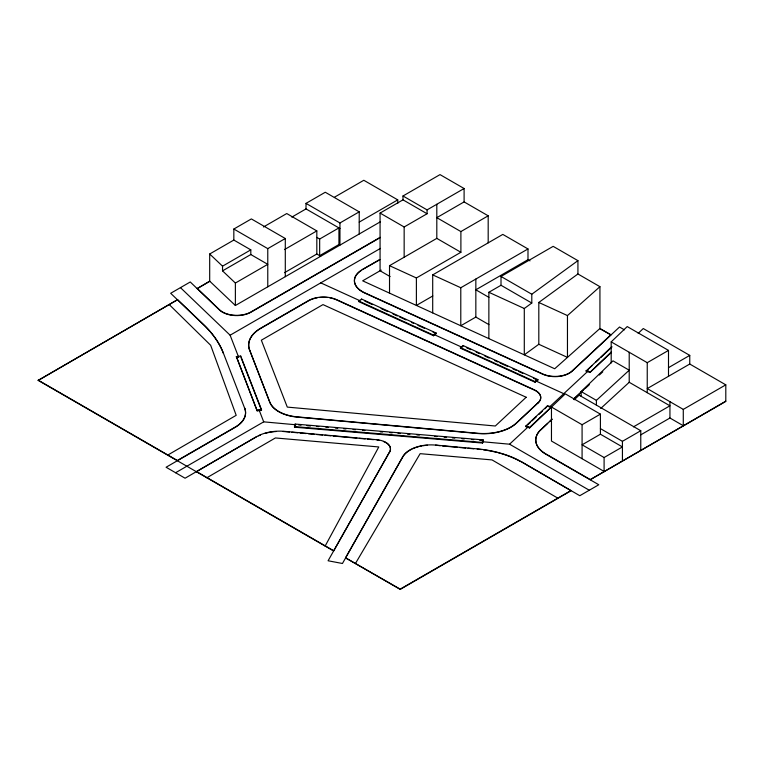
<?xml version="1.0" encoding="UTF-8"?>
<svg xmlns="http://www.w3.org/2000/svg" width="764" height="764" viewBox="0 0 764 764"><rect width="100%" height="100%" fill="white"/><g stroke="black" fill="none" stroke-linecap="round" stroke-linejoin="round"><path stroke-width="1.15" d="M294.493 426.589L295.133 424.058L483.201 439.902L482.561 443.044L294.493 427.191L294.493 426.589L482.561 442.442L483.201 439.902M294.493 427.191L295.133 424.058M256.618 436.674L185.079 478.216L166.084 467.243L235.14 427.382A35.612 20.561 0 0 0 244.709 408.348L223.298 352.882A163.811 94.574 0 0 0 203.749 324.719L177.601 299.669L38.2 380.396L333.648 550.968L389.697 451.734A15.968 9.225 0 0 0 377.005 439.758L284.791 431.373A32.661 18.861 0 0 0 256.618 436.674L196.358 471.703M389.697 451.734L328.09 560.776L342.453 563.488L402.8 456.91A29.634 17.114 0 0 1 411.739 449.213M345.624 557.644L402.8 456.671A29.634 17.114 0 0 1 435.585 445.087L477.271 448.879A80.497 46.47 0 0 1 521.669 461.924L571.119 490.708L400.193 589.388L345.624 557.892L400.193 589.149L571.119 490.469M581.146 396.306L581.146 391.55L613.005 360.856L629.211 370.215L596.397 400.365L596.397 405.111M611.19 362.976L611.19 341.871L627.234 326.581L668.5 350.409L668.5 376.308M604.095 471.426L551.465 441.038L551.465 407.04L565.293 393.861L600.409 414.136L600.409 434.219L622.431 446.93L604.095 457.521L582.082 444.81L600.409 434.219M638.198 333.371L643.269 328.539L689.758 355.384L689.758 364.036L647.242 388.58L683.283 409.389L725.8 384.846L725.8 401.406L590.114 479.744L725.8 401.167M574.241 399.792L579.122 395.141L640.767 430.724L640.767 450.263M249.666 350.141L269.807 402.103A33.196 19.167 0 0 0 297.043 416.848L477.643 433.264A38.496 22.223 0 0 0 516.349 423.017L538.181 402.676A17.009 9.817 0 0 0 534.265 389.793L336.637 299.679A21.249 12.272 0 0 0 308.446 300.624L260.705 328.186A41.084 23.722 0 0 0 249.666 350.141L269.807 402.341A33.196 19.167 0 0 0 297.043 417.087L477.643 433.503A38.496 22.223 0 0 0 516.349 423.256L538.181 402.676M379.746 259.54L362.27 269.635A26.826 15.49 0 0 0 364.609 292.736L542.66 373.93A20.045 11.575 0 0 0 572.121 370.941L610.894 334.823L599.931 328.491L554.693 368.764L362.661 280.827L381.226 270.112M361.401 270.399A26.826 15.49 0 0 0 364.609 292.975L542.66 374.169A20.045 11.575 0 0 0 572.121 371.189L619.518 327.021L624.398 329.838M525.804 426.035L547.635 405.694L551.398 407.04L529.567 427.983L525.804 426.637L525.804 426.035L529.567 427.382L551.398 407.04M527.542 425.013L530.168 422.568M531.916 420.945L536.28 416.877M538.897 414.432L542.392 411.175M545.019 408.74L547.635 405.694M611.477 352.366L589.904 372.469L586.131 371.123L611.849 346.56M586.131 371.123L592.129 365.536M595.557 362.337L598.986 359.147M600.705 357.552L611.849 347.162M482.237 441.716L509.559 444.199L528.487 426.56M550.004 406.515L588.232 370.903M589.904 372.469L611.477 351.765M521.669 461.924L579.79 495.712L598.785 484.748L545.811 454.16A34.323 19.816 0 0 1 540.912 429.712L552.047 419.092M573.477 399.123L588.996 384.664M599.348 375.019L602.796 371.81M540.912 429.712L547.769 423.323M549.478 421.728L552.047 419.331M573.477 399.362L582.961 390.538M585.549 388.122L588.996 384.913M600.714 408.473L629.211 382.286L629.211 352.271M538.811 344.277L567.461 357.39L567.461 315.58L599.931 286.681L577.928 273.98L577.928 260.648L553.165 246.352L501.012 276.463L501.012 285.268L531.792 303.041L524.295 308.503L524.295 354.84L538.811 344.277L538.811 302.458L577.928 273.98M358.851 301.073L361.601 299.068L436.339 333.142L433.589 335.759L358.851 301.675L358.851 301.073L433.589 335.148L436.339 333.142M460.425 347.582L463.175 345.576L537.913 379.651L535.163 382.267L460.425 348.183L460.425 347.582L535.163 381.666L537.913 379.651M460.425 348.183L462.258 346.846M531.792 303.041L531.792 294.236L577.928 260.648M380.51 221.713L235.379 305.504L209.689 281.152L197.169 288.611L209.689 281.391L209.689 254.001L233.832 240.058L233.832 229.038L251.356 218.924L285.297 238.511L285.297 276.683M263.484 226.975L286.748 213.548L316.821 230.909L316.821 254.02L284.466 272.7M339.951 228.503L306.011 208.916L306.011 203.377L325.273 192.251L359.214 211.848L359.214 234.004M291.819 217.11L306.011 208.916M334.403 197.246L363.807 180.275L397.748 199.872L397.748 203.434M222.534 270.867L222.534 266.178L250.802 249.857L250.802 254.536L222.534 270.867L235.379 283.043L235.379 305.504M38.2 380.396L177.601 299.669M233.832 229.038L267.772 248.634L285.297 238.511M284.466 249.589L316.821 230.909M235.379 283.043L267.772 264.334L250.802 254.536M306.011 203.377L339.951 222.964L359.214 211.848M319.658 239.036L338.929 227.911L338.929 244.537L319.658 255.663L319.658 239.036L316.821 237.394M464.101 188.517L427.076 209.89L427.076 213.748L402.991 199.843L402.991 195.985L440.016 174.612L464.101 188.517L464.101 201.906L436.807 217.664L460.893 231.568L488.186 215.811L488.186 242.828M359.214 222.114L397.748 199.872M390.108 276.578L380.071 270.781L380.071 213.08L402.991 199.843M197.169 288.372L219.449 309.707A20.179 11.651 0 0 0 251.003 311.932L380.243 237.317M210.09 331.633A163.811 94.574 0 0 0 203.749 324.958L170.678 293.281L190.255 281.983L219.449 309.955A20.179 11.651 0 0 0 251.003 312.18L380.243 237.556M380.071 213.08L404.156 226.984L427.076 213.748M180.466 287.636L230.117 335.205L380.453 248.405M256.952 330.927A41.084 23.722 0 0 1 260.705 328.424L308.446 300.873A21.249 12.272 0 0 1 317.175 297.826M379.746 259.779L362.27 269.635M389.525 293.128L389.525 265.671L436.807 238.378L460.893 252.282L460.893 231.568M389.525 265.671L416.39 277.972L460.893 252.282M432.701 312.896L432.701 274.887L502.808 234.405L527.991 248.949L527.991 259.693L475.838 289.804L488.931 297.368M432.806 295.954L416.39 305.428L416.39 277.972M432.701 274.887L460.787 287.741L527.991 248.949M38.2 380.157L177.363 460.501L235.14 427.133A35.612 20.561 0 0 0 244.709 408.11L244.709 408.348M175.586 472.735L263.704 421.852L295.773 424.765M488.864 338.624L488.864 292.278L501.012 285.268M488.931 324.633L475.838 317.07L460.787 325.76L460.787 287.741M611.19 341.871L647.242 362.68L668.5 350.409M668.5 367.656L689.758 355.384M551.465 407.04L582.082 424.717L600.409 414.136M633.49 426.837L669.942 405.799L629.211 382.286M600.409 428.604L622.431 441.315L640.767 430.724M640.585 434.955L669.942 418.013L683.283 425.71L683.283 409.389M236.382 356.616L240.708 356.053L261.508 409.714L261.508 410.316L257.182 410.879L236.382 356.616L257.182 410.879M236.382 357.218L238.549 356.941M257.182 410.268L261.508 409.714M298.676 424.965L301.045 425.156M306.956 425.663L310.509 425.959M316.42 426.455L318.789 426.656M325.884 427.257L328.253 427.448M335.348 428.05L337.717 428.251M343.628 428.747L345.996 428.948M353.092 429.549L355.451 429.74M362.556 430.342L364.915 430.543M380.291 431.841L382.659 432.032M389.755 432.634L392.123 432.835M398.034 433.331L400.403 433.532M407.498 434.133L409.867 434.334M416.963 434.926L419.331 435.127M434.706 436.425L437.075 436.626M444.171 437.218L446.529 437.419M452.45 437.915L454.809 438.116M461.914 438.717L464.273 438.918M471.369 439.51L473.737 439.711M479.649 440.207L483.201 440.513M283.1 431.488A32.661 18.861 0 0 1 284.791 431.622L289.527 432.052M291.886 432.262L297.798 432.806M300.166 433.016L306.077 433.551M308.436 433.771L314.348 434.305M316.716 434.525L322.628 435.06M324.986 435.27L330.898 435.814M333.266 436.024L356.903 438.173M359.271 438.393L365.182 438.928M367.541 439.138L373.453 439.682M440.217 445.746L435.585 445.087M442.528 445.956L457.588 447.322M459.899 447.532L465.696 448.067M468.007 448.277L473.804 448.802M586.131 370.521L589.904 371.867M548.581 406.629L551.398 407.642M364.848 301.15L372.431 304.607M381.102 308.56L387.596 311.521M393.011 313.994L397.347 315.962M399.515 316.955L406.009 319.915M411.424 322.389L413.591 323.373M417.927 325.349L424.421 328.31M433.092 332.264L436.339 333.744M466.422 347.658L470.758 349.635M476.173 352.099L479.42 353.589M484.834 356.053L489.17 358.029M494.585 360.503L497.832 361.983M500 362.967L507.582 366.424M512.997 368.897L516.244 370.378M518.412 371.361L522.748 373.338M533.578 378.285L537.913 380.252M320.765 282.871L359.825 300.672M434.678 334.813L461.8 347.181M535.574 380.816L563.775 393.68M329.847 297.845A21.249 12.272 0 0 1 336.637 299.918L534.265 390.041A17.009 9.817 0 0 1 538.181 402.914M538.811 302.458L567.461 315.58M488.864 292.278L524.295 308.503M464.101 201.906L488.186 215.811M527.991 259.693L530.006 260.858M402.991 195.985L427.076 209.89M689.758 364.036L725.8 384.846M501.012 276.463L531.792 294.236M338.929 244.537L339.951 245.129L339.951 222.964M581.146 391.55L596.397 400.365M316.821 254.02L320.689 256.255M233.832 240.058L250.802 249.857M540.912 429.473A34.323 19.816 0 0 0 545.811 453.921L590.114 479.505M509.559 444.199L589.292 490.23M196.358 471.464L333.648 550.729M209.689 254.001L222.534 266.178M241.128 357.753L261.508 410.316M230.117 335.205L238.731 357.418M258.967 409.628L263.704 421.852M669.942 401.683L669.942 418.013M647.242 362.68L647.242 392.696M622.431 441.315L622.431 460.845M610.894 334.823L599.931 328.73L599.931 286.681M604.095 457.521L604.095 471.674M582.082 424.717L582.082 458.715M558.035 498.262L492.035 459.918L420.133 453.663L355.413 563.536M535.163 381.666L535.163 382.267M529.567 427.382L529.567 427.983M482.561 442.442L482.561 443.044M477.271 448.879L477.271 449.117A80.497 46.47 0 0 1 481.425 449.557M475.838 279.061L475.838 317.07M463.175 345.576L463.175 346.178M436.807 204.274L436.807 238.378M433.589 335.148L433.589 335.759M404.156 226.984L404.156 257.229M377.005 439.758L377.005 439.997A15.968 9.225 0 0 1 379.24 440.303M361.601 299.068L361.601 299.669M325.139 546.059L378.782 446.95L275.384 437.953L206.843 477.758M267.772 248.634L267.772 286.806M240.708 356.053L240.708 356.654M223.298 352.882L223.298 353.121A163.811 94.574 0 0 0 213.805 336.246M169.341 304.683L210.663 345.28L236.191 415.32L167.65 455.134M258.499 435.91A32.661 18.861 0 0 1 260.514 434.993M264.879 433.446A32.661 18.861 0 0 1 276.281 431.498M210.74 332.397A163.811 94.574 0 0 1 213.213 335.463M249.666 350.38A41.084 23.722 0 0 1 256.274 331.461M483.488 449.824A80.497 46.47 0 0 1 497.459 452.555M498.414 452.813A80.497 46.47 0 0 1 500.324 453.329M501.27 453.606A80.497 46.47 0 0 1 520.666 461.59M319.677 297.473A21.249 12.272 0 0 1 327.355 297.483M412.636 448.783A29.634 17.114 0 0 1 415.501 447.637M416.504 447.293A29.634 17.114 0 0 1 418.567 446.692M419.637 446.415A29.634 17.114 0 0 1 421.814 445.956M422.922 445.756A29.634 17.114 0 0 1 427.477 445.24M383.385 441.439A15.968 9.225 0 0 1 389.697 451.973M526.167 397.251L495.301 426.006L287.283 407.097L261.345 340.2L322.991 304.607L526.167 397.251"/></g></svg>
